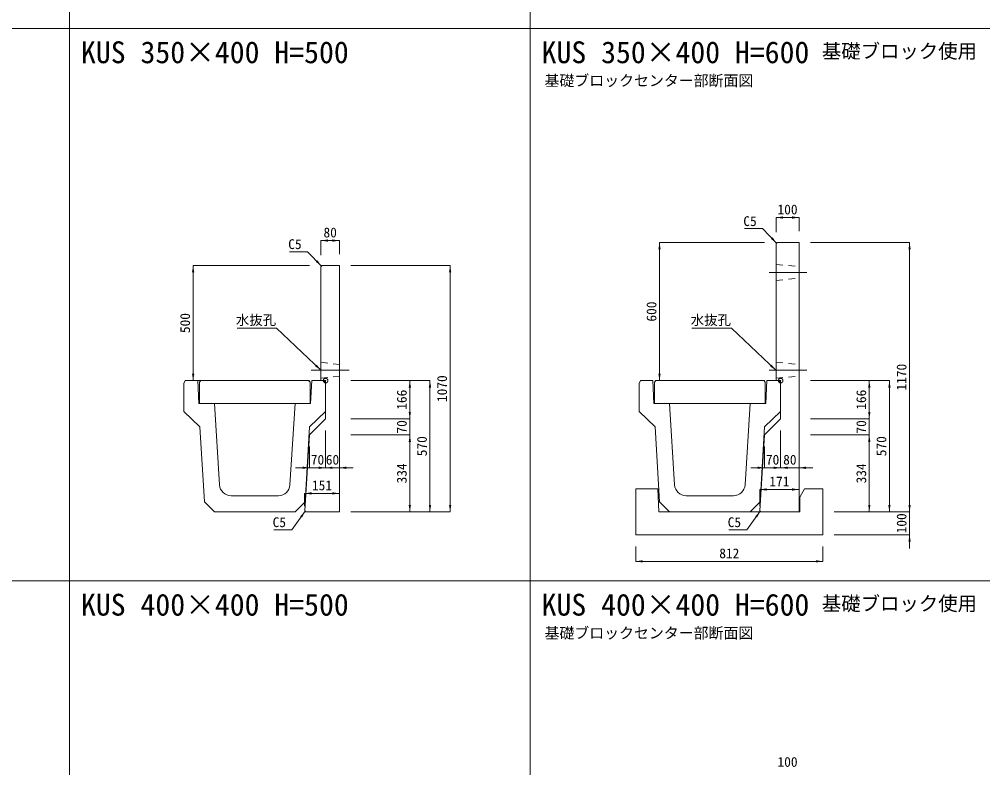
# Model space of a CAD drawing. Units: millimetres at full size, sheet at 1:40. Extents: x 86 to 35886, y -15691 to 10257.
# Drawn here: x 5068 to 9252, y -12102 to -8851 of the extents above; entities that cross this region are included whole.
import ezdxf
from ezdxf.enums import TextEntityAlignment as Align

# ---------------------------------------------------------------- set-up
doc = ezdxf.new("R2010")
doc.units = ezdxf.units.MM
doc.header["$LTSCALE"] = 40
doc.header["$PDMODE"] = 32
doc.header["$PDSIZE"] = 20
doc.linetypes.add('USER1', pattern=[28.575, 19.05, -3.175, 3.175, -3.175])
doc.linetypes.add('USER2', pattern=[1.35, 0.75, -0.6])
for name, color, linetype, lineweight in [('0_2', 7, 'USER1', 5), ('パネックスKUS', 2, 'Continuous', 20), ('図枠', 5, 'Continuous', 13), ('基礎ブロック', 2, 'Continuous', 13), ('寸法線', 7, 'Continuous', 13), ('引出線', 4, 'Continuous', 13), ('本体', 2, 'Continuous', 13), ('補助線', 8, 'USER1', 13)]:
    doc.layers.add(name, color=color, linetype=linetype, lineweight=lineweight)
doc.layers.add('文字', color=7, linetype='Continuous')
doc.styles.add('ＭＳ ゴシック', font='')
doc.styles.get('ＭＳ ゴシック').set_extended_font_data('MS Gothic')

# ---------------------------------------------------------------- blocks, each defined once
blk = doc.blocks.new('filled_arrow')
at = {"color": 0, "linetype": 'Continuous', "lineweight": -2}
blk.add_solid([(7.5, 1.25), (0, 0), (7.5, -1.25)], dxfattribs=at)

msp = doc.modelspace()

# ---------------------------------------------------------------- linework, layer by layer
at = {"layer": 'パネックスKUS'}
for p, q in [((8359.18, -9820.56), (8354.18, -9825.56)), ((8354.18, -9825.56), (8354.18, -10420.56)), ((8454.18, -9820.56), (8359.18, -9820.56)), ((8454.18, -10990.56), (8454.18, -9820.56)), ((6383.23, -9920.56), (6378.23, -9925.56)), ((6378.23, -9925.56), (6378.23, -10420.56)), ((6458.23, -9920.56), (6383.23, -9920.56)), ((6458.23, -10990.56), (6458.23, -9920.56)), ((6378.23, -10420.56), (6398.23, -10420.56)), ((6398.23, -10420.56), (6398.23, -10586.56)), ((8354.18, -10420.56), (8374.18, -10420.56)), ((8374.18, -10420.56), (8374.18, -10586.56)), ((6398.23, -10586.56), (6328.23, -10656.56)), ((8374.18, -10586.56), (8304.18, -10656.56)), ((6328.23, -10656.56), (6307.55, -10985.57)), ((8304.18, -10656.56), (8283.49, -10985.57)), ((6307.55, -10985.57), (6312.23, -10990.56)), ((6312.23, -10990.56), (6458.23, -10990.56)), ((8288.18, -10990.56), (8283.49, -10985.57)), ((8288.18, -10990.56), (8454.18, -10990.56))]:
    msp.add_line(p, q, dxfattribs=at)
at = {"layer": 'パネックスKUS', "linetype": 'USER2', "lineweight": 9}
for p, q in [((8354.18, -9915.56), (8454.18, -9925.56)), ((8354.18, -9985.56), (8454.18, -9975.56)), ((6378.23, -10340.56), (6458.23, -10350.56)), ((8354.18, -10340.56), (8454.18, -10350.56)), ((6378.23, -10410.56), (6458.23, -10400.56)), ((8354.18, -10410.56), (8454.18, -10400.56))]:
    msp.add_line(p, q, dxfattribs=at)
at = {"layer": '図枠'}
for p, q in [((5286.23, -1890.56), (5286.23, -15590.56)), ((7286.23, -1890.56), (7286.23, -15590.56)), ((86.23, -8890.56), (17286.23, -8890.56)), ((86.23, -11290.56), (17286.23, -11290.56))]:
    msp.add_line(p, q, dxfattribs=at)
at = {"layer": '基礎ブロック'}
for p, q in [((7840.23, -10890.56), (7745.23, -10890.56)), ((7745.23, -10890.56), (7745.23, -10990.56)), ((7845.23, -10990.56), (7840.23, -10890.56)), ((8478.23, -10890.56), (8457.23, -10927.56)), ((8557.23, -10890.56), (8478.23, -10890.56)), ((8557.23, -10990.56), (8557.23, -10890.56)), ((8457.23, -10927.56), (8457.23, -10990.56)), ((7745.23, -10990.56), (7745.23, -11090.56)), ((8457.23, -10990.56), (7845.23, -10990.56)), ((8557.23, -10990.56), (8557.23, -11090.56)), ((7745.23, -11090.56), (8557.23, -11090.56))]:
    msp.add_line(p, q, dxfattribs=at)
at = {"layer": '寸法線'}
for p, q in [((8354.18, -9712.01), (8454.18, -9712.01)), ((8354.18, -9775.56), (8354.18, -9712.01)), ((8454.18, -9770.56), (8454.18, -9712.01)), ((6378.23, -9812.01), (6458.23, -9812.01)), ((6378.23, -9875.56), (6378.23, -9812.01)), ((6458.23, -9870.56), (6458.23, -9812.01)), ((7848.23, -10420.56), (7848.23, -9820.56)), ((8304.18, -9820.56), (7848.23, -9820.56)), ((8504.18, -9820.56), (8934.07, -9820.56)), ((8934.07, -10990.56), (8934.07, -9820.56)), ((5823.23, -10420.56), (5823.23, -9920.56)), ((6328.23, -9920.56), (5823.23, -9920.56)), ((6508.23, -9920.56), (6939.07, -9920.56)), ((6939.07, -10990.56), (6939.07, -9920.56)), ((6328.23, -10420.56), (5823.23, -10420.56)), ((6508.23, -10420.56), (6851.57, -10420.56)), ((6508.23, -10420.56), (6764.07, -10420.56)), ((6764.07, -10420.56), (6764.07, -10586.56)), ((6851.57, -10420.56), (6851.57, -10990.56)), ((8304.18, -10420.56), (7848.23, -10420.56)), ((8504.18, -10420.56), (8846.57, -10420.56)), ((8504.18, -10420.56), (8759.07, -10420.56)), ((8759.07, -10420.56), (8759.07, -10586.56)), ((8846.57, -10420.56), (8846.57, -10990.56)), ((6764.07, -10526.56), (6764.07, -10716.56)), ((8759.07, -10526.56), (8759.07, -10716.56)), ((6508.23, -10586.56), (6764.07, -10586.56)), ((6508.23, -10586.56), (6764.07, -10586.56)), ((8504.18, -10586.56), (8759.07, -10586.56)), ((8504.18, -10586.56), (8759.07, -10586.56)), ((6398.23, -10636.56), (6398.23, -10799.16)), ((6398.23, -10636.56), (6398.23, -10799.16)), ((6458.23, -10636.56), (6458.23, -10799.16)), ((6508.23, -10656.56), (6764.07, -10656.56)), ((6508.23, -10656.56), (6764.07, -10656.56)), ((6764.07, -10656.56), (6764.07, -10990.56)), ((8374.18, -10636.56), (8374.18, -10799.16)), ((8374.18, -10636.56), (8374.18, -10799.16)), ((8454.18, -10636.56), (8454.18, -10799.16)), ((8504.18, -10656.56), (8759.07, -10656.56)), ((8504.18, -10656.56), (8759.07, -10656.56)), ((8759.07, -10656.56), (8759.07, -10990.56)), ((6328.23, -10706.56), (6328.23, -10799.16)), ((8304.18, -10706.56), (8304.18, -10799.16)), ((6458.23, -10799.16), (6268.23, -10799.16)), ((6338.23, -10799.16), (6518.23, -10799.16)), ((8434.18, -10799.16), (8244.18, -10799.16)), ((8314.18, -10799.16), (8514.18, -10799.16)), ((6307.23, -10910.45), (6458.23, -10910.45)), ((6307.23, -10965.56), (6307.23, -10910.45)), ((6458.23, -10965.56), (6458.23, -10910.45)), ((8283.18, -10893.64), (8454.18, -10893.64)), ((8283.18, -10965.56), (8283.18, -10893.64)), ((8454.18, -10965.56), (8454.18, -10893.64)), ((8934.07, -10930.56), (8934.07, -11150.56)), ((6508.23, -10990.56), (6939.07, -10990.56)), ((6508.23, -10990.56), (6851.57, -10990.56)), ((6508.23, -10990.56), (6764.07, -10990.56)), ((8607.23, -10990.56), (8934.07, -10990.56)), ((8607.23, -10990.56), (8846.57, -10990.56)), ((8607.23, -10990.56), (8759.07, -10990.56)), ((8607.23, -10990.56), (8934.07, -10990.56)), ((8607.23, -11090.56), (8934.07, -11090.56)), ((7745.23, -11140.56), (7745.23, -11205.79)), ((8557.23, -11140.56), (8557.23, -11205.79)), ((7745.23, -11205.79), (8557.23, -11205.79))]:
    msp.add_line(p, q, dxfattribs=at)
at = {"layer": '引出線'}
for points in [[(8356.68, -9823.06), (8295.19, -9760.35), (8217.42, -9760.35)], [(6380.73, -9923.06), (6319.24, -9860.35), (6241.47, -9860.35)], [(6378.23, -10375.56), (6185.77, -10192.12), (6014.03, -10192.12)], [(8353.23, -10375.56), (8160.77, -10192.12), (7989.03, -10192.12)], [(6309.89, -10988.07), (6251.46, -11068.33), (6173.69, -11068.33)], [(8285.84, -10988.07), (8227.41, -11068.33), (8149.64, -11068.33)]]:
    msp.add_lwpolyline(points, dxfattribs=at)
at = {"layer": '本体'}
for p, q in [((5783.23, -10432.56), (5789.23, -10420.56)), ((5783.23, -10432.56), (5783.23, -10554.56)), ((5789.23, -10420.56), (5843.23, -10420.56)), ((5843.23, -10420.56), (5848.23, -10520.56)), ((6338.23, -10420.56), (6333.23, -10520.56)), ((6338.23, -10420.56), (6392.23, -10420.56)), ((6398.23, -10432.56), (6392.23, -10420.56)), ((6398.23, -10432.56), (6398.23, -10554.56)), ((7759.18, -10432.56), (7765.18, -10420.56)), ((7759.18, -10432.56), (7759.18, -10554.56)), ((7765.18, -10420.56), (7819.18, -10420.56)), ((7819.18, -10420.56), (7824.18, -10520.56)), ((8314.18, -10420.56), (8309.18, -10520.56)), ((8314.18, -10420.56), (8368.18, -10420.56)), ((8374.18, -10432.56), (8368.18, -10420.56)), ((8374.18, -10432.56), (8374.18, -10554.56)), ((5848.23, -10520.56), (5915.73, -10520.56)), ((5915.73, -10520.56), (5937.8, -10873.68)), ((6265.73, -10520.56), (6243.66, -10873.68)), ((6265.73, -10520.56), (6333.23, -10520.56)), ((7824.18, -10520.56), (7891.68, -10520.56)), ((7891.68, -10520.56), (7913.75, -10873.68)), ((8241.68, -10520.56), (8219.61, -10873.68)), ((8241.68, -10520.56), (8309.18, -10520.56)), ((5783.23, -10554.56), (5852.73, -10621.56)), ((6398.23, -10554.56), (6328.73, -10621.56)), ((7759.18, -10554.56), (7828.68, -10621.56)), ((8374.18, -10554.56), (8304.68, -10621.56)), ((5852.73, -10621.56), (5872.33, -10947.17)), ((6328.73, -10621.56), (6309.13, -10947.17)), ((7828.68, -10621.56), (7848.28, -10947.17)), ((8304.68, -10621.56), (8285.08, -10947.17)), ((5915.73, -10990.56), (5872.33, -10947.17)), ((5987.7, -10920.56), (6193.76, -10920.56)), ((6265.73, -10990.56), (6309.13, -10947.17)), ((7891.68, -10990.56), (7848.28, -10947.17)), ((7963.65, -10920.56), (8169.71, -10920.56)), ((8241.68, -10990.56), (8285.08, -10947.17)), ((5915.73, -10990.56), (6265.73, -10990.56)), ((7891.68, -10990.56), (8241.68, -10990.56))]:
    msp.add_line(p, q, dxfattribs=at)
at = {"layer": '本体', "lineweight": 20}
for points in [[(5850.73, -10520.56), (5850.73, -10426.56), (5856.73, -10420.56), (6324.73, -10420.56), (6330.73, -10426.56), (6330.73, -10520.56)], [(7826.68, -10520.56), (7826.68, -10426.56), (7832.68, -10420.56), (8300.68, -10420.56), (8306.68, -10426.56), (8306.68, -10520.56)]]:
    msp.add_lwpolyline(points, close=True, dxfattribs=at)
at = {"layer": '本体'}
for centre, start, end in [((5987.7, -10870.56), 183.57633, 270), ((6193.76, -10870.56), 270, 356.42367), ((7963.65, -10870.56), 183.57633, 270), ((8169.71, -10870.56), 270, 356.42367)]:
    msp.add_arc(centre, 50, start, end, dxfattribs=at)
at = {"layer": '補助線'}
for p, q in [((8323.87, -9950.56), (8487.59, -9950.56)), ((6336.37, -10375.56), (6500.09, -10375.56)), ((8323.87, -10375.56), (8487.59, -10375.56))]:
    msp.add_line(p, q, dxfattribs=at)
for p in [(6398.23, -10420.56), (8374.18, -10420.56)]:
    msp.add_point(p, dxfattribs=at)

# ---------------------------------------------------------------- block references
at = {"layer": '寸法線', "xscale": 4, "yscale": 4}
for p in [(8354.18, -9712.01), (6378.23, -9812.01), (6398.23, -10799.16), (6458.23, -10799.16), (8374.18, -10799.16), (8454.18, -10799.16), (6307.23, -10910.45), (8283.18, -10893.64), (7745.23, -11205.79)]:
    msp.add_blockref('filled_arrow', p, dxfattribs=at)
for p, rotation in [((8454.18, -9712.01), 180), ((6458.23, -9812.01), 180), ((7848.23, -9820.56), 270), ((8934.07, -9820.56), 270), ((5823.23, -9920.56), 270), ((6939.07, -9920.56), 270), ((5823.23, -10420.56), 90), ((7848.23, -10420.56), 90), ((6764.07, -10420.56), 270), ((6851.57, -10420.56), 270), ((8759.07, -10420.56), 270), ((8846.57, -10420.56), 270), ((6764.07, -10586.56), 90), ((6764.07, -10586.56), 90), ((8759.07, -10586.56), 90), ((8759.07, -10586.56), 90), ((6764.07, -10656.56), 270), ((6764.07, -10656.56), 270), ((8759.07, -10656.56), 270), ((8759.07, -10656.56), 270), ((6328.23, -10799.16), 180), ((6398.23, -10799.16), 180), ((8304.18, -10799.16), 180), ((8374.18, -10799.16), 180), ((6458.23, -10910.45), 180), ((8454.18, -10893.64), 180), ((6764.07, -10990.56), 90), ((6851.57, -10990.56), 90), ((6939.07, -10990.56), 90), ((8759.07, -10990.56), 90), ((8846.57, -10990.56), 90), ((8934.07, -10990.56), 90), ((8934.07, -10990.56), 90), ((8934.07, -11090.56), 270), ((8557.23, -11205.79), 180)]:
    msp.add_blockref('filled_arrow', p, dxfattribs=dict(at, rotation=rotation))
at = {"layer": '引出線', "xscale": 4, "yscale": 4}
for p, rotation in [((8356.68, -9823.06), 134.4), ((6380.73, -9923.06), 134.4), ((6378.23, -10375.56), 136.4), ((8353.23, -10375.56), 136.4), ((6309.89, -10988.07), 233.9), ((8285.84, -10988.07), 233.9)]:
    msp.add_blockref('filled_arrow', p, dxfattribs=dict(at, rotation=rotation))

# ---------------------------------------------------------------- texts
at = {"layer": '0_2', "style": 'ＭＳ ゴシック'}
for p in [(7348.99, -9154.99), (7348.99, -11554.99)]:
    msp.add_text('基礎ブロックセンター部断面図', height=47.47, dxfattribs=at).set_placement(p, align=Align.BOTTOM_LEFT)
at = {"layer": '寸法線', "style": 'ＭＳ ゴシック'}
for s, p in [('100', (8404.18, -9677.01)), ('80', (6418.23, -9777.01)), ('70', (6363.23, -10764.16)), ('60', (6428.23, -10764.16)), ('70', (8339.18, -10764.16)), ('80', (8414.18, -10764.16)), ('151', (6382.73, -10875.45)), ('171', (8368.68, -10858.64)), ('812', (8151.23, -11170.79)), ('100', (8404.18, -12077.01))]:
    msp.add_text(s, height=42.72, dxfattribs=at).set_placement(p, align=Align.MIDDLE_CENTER)
for s, p in [('600', (7813.23, -10120.56)), ('500', (5788.23, -10170.56)), ('1170', (8899.07, -10405.56)), ('1070', (6904.07, -10455.56)), ('166', (6729.07, -10503.56)), ('166', (8724.07, -10503.56)), ('70', (6729.07, -10621.56)), ('70', (8724.07, -10621.56)), ('570', (6816.57, -10705.56)), ('570', (8811.57, -10705.56)), ('334', (6729.07, -10823.56)), ('334', (8724.07, -10823.56)), ('100', (8899.07, -11040.56))]:
    msp.add_text(s, height=42.72, rotation=90, dxfattribs=at).set_placement(p, align=Align.MIDDLE_CENTER)
at = {"layer": '引出線', "style": 'ＭＳ ゴシック'}
for s, p in [('C5', (8270.19, -9706.35)), ('C5', (6294.24, -9806.35)), ('水抜孔', (6183.52, -10135.83)), ('水抜孔', (8158.52, -10135.83)), ('C5', (6226.46, -11014.33)), ('C5', (8202.41, -11014.33))]:
    msp.add_text(s, height=42.72, dxfattribs=at).set_placement(p, align=Align.TOP_RIGHT)
at = {"layer": '文字', "style": 'ＭＳ ゴシック'}
for s, p in [('KUS 350×400 H=500', (5336.23, -9070.06)), ('KUS 350×400 H=600', (7336.23, -9070.06)), ('KUS 400×400 H=500', (5336.23, -11470.06)), ('KUS 400×400 H=600', (7336.23, -11470.06))]:
    msp.add_text(s, height=94.94, dxfattribs=at).set_placement(p, align=Align.BOTTOM_LEFT)
for p in [(9226.61, -8989.1), (9226.61, -11389.1)]:
    msp.add_text('基礎ブロック使用', height=61.71, dxfattribs=at).set_placement(p, align=Align.MIDDLE_RIGHT)

doc.saveas('drawing.dxf')
